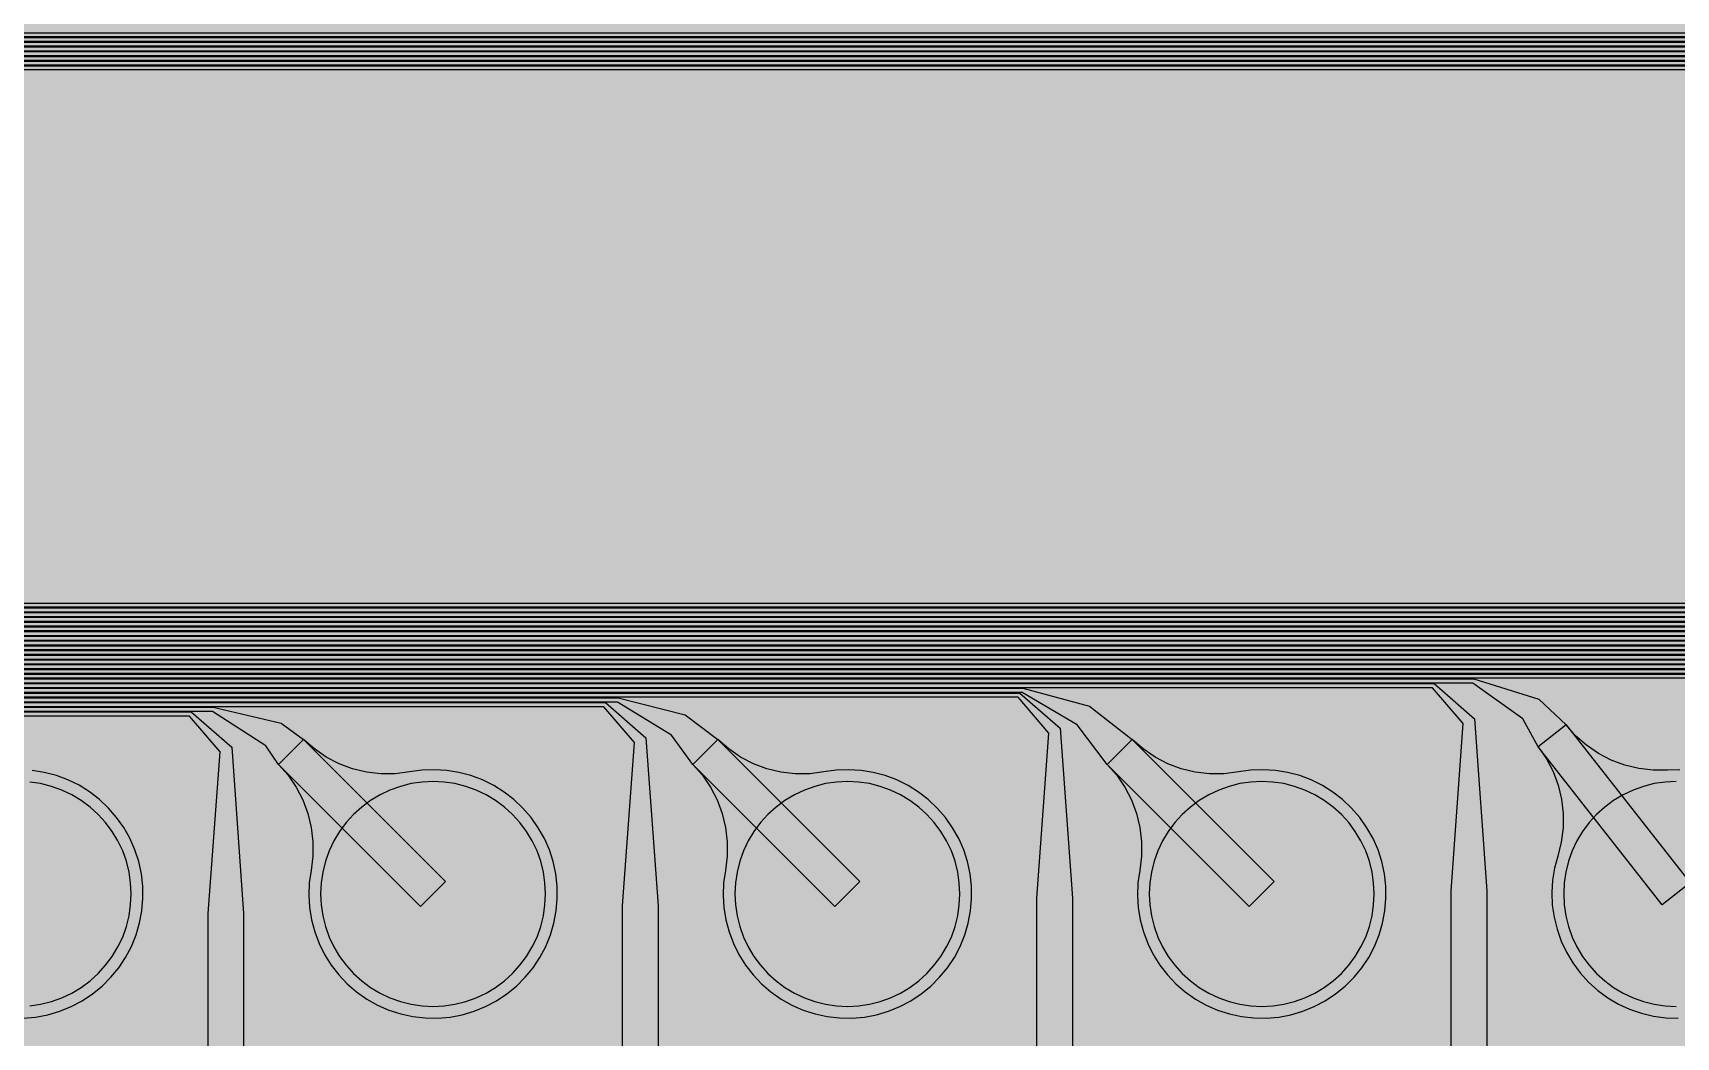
# Model space of a CAD drawing. Header units: metres. Extents: x -7231 to 10969, y -37556 to 1873.
# Drawn here: x -4007 to -2618, y -31052 to -30203 of the extents above; entities that cross this region are included whole.
import ezdxf

# ---------------------------------------------------------------- set-up
doc = ezdxf.new("R2010")
doc.units = ezdxf.units.M
for name, color, linetype in [('Metal1', 4, 'CONTINUOUS'), ('Metal2', 3, 'CONTINUOUS'), ('Polyimide', 7, 'CONTINUOUS'), ('Polyimide_Negative', 5, 'CONTINUOUS')]:
    doc.layers.add(name, color=color, linetype=linetype)

msp = doc.modelspace()

# ---------------------------------------------------------------- hatches: boundary and pattern name
at = {"layer": 'Polyimide'}
msp.add_hatch(color=7, dxfattribs=at).paths.add_polyline_path([(4065.7, -468), (4066.7, -502), (4068.5, -536), (4071.4, -570), (4075.5, -604), (4081, -638), (4088, -672), (4096.5, -706), (4106.6, -740), (4118.3, -774), (4131.6, -808), (4146.5, -842), (4162.9, -876), (4180.7, -910), (4199.8, -944), (4220.2, -978), (4241.7, -1012), (4264.2, -1046), (4287.5, -1080), (4311.5, -1114), (4336, -1148), (4360.9, -1182), (4385.9, -1216), (4410.9, -1250), (4435.7, -1284), (4460.2, -1318), (4484.2, -1352), (4507.5, -1385.9), (4530, -1419.9), (4551.5, -1453.9), (4571.9, -1487.9), (4591.1, -1521.9), (4608.9, -1555.9), (4625.3, -1589.9), (4640.1, -1623.9), (4653.4, -1657.9), (4665.1, -1691.9), (4675.2, -1725.9), (4683.7, -1759.9), (4690.7, -1793.9), (4696.2, -1827.9), (4700.3, -1861.9), (4703.2, -1895.9), (4705.1, -1929.9), (4706.1, -1963.9), (4706.4, -1997.9), (4706.5, -2031.9), (4706.5, -4793), (4710, -4838.4), (4720.2, -4882.7), (4737.1, -4925), (4760.1, -4964.2), (4788.9, -4999.5), (4822.6, -5030), (4860.5, -5055.1), (4901.8, -5074.2), (4901.8, -5074.2), (4970.7, -5105.2), (5034.7, -5145.3), (5092.8, -5193.5), (5143.8, -5249.2), (5186.9, -5311.2), (5221.2, -5378.4), (5246.2, -5449.7), (5261.4, -5523.7), (5266.5, -5599), (5261.4, -5674.3), (5246.2, -5748.3), (5221.2, -5819.6), (5186.9, -5886.8), (5143.8, -5948.8), (5092.8, -6004.5), (5034.7, -6052.7), (4970.7, -6092.8), (4901.8, -6123.8), (4860.5, -6142.9), (4822.6, -6168), (4788.9, -6198.5), (4760.1, -6233.8), (4737.1, -6273), (4720.2, -6315.3), (4710, -6359.6), (4706.5, -6405), (4706.5, -9221.5), (4710, -9266.9), (4720.2, -9311.2), (4737.1, -9353.5), (4760.1, -9392.7), (4788.9, -9428), (4822.6, -9458.5), (4860.5, -9483.6), (4901.8, -9502.7), (4970.7, -9533.7), (5034.7, -9573.8), (5092.8, -9622), (5143.8, -9677.7), (5186.9, -9739.7), (5221.2, -9806.9), (5246.2, -9878.2), (5261.4, -9952.2), (5266.5, -10027.5), (5261.4, -10102.8), (5246.2, -10176.8), (5221.2, -10248.1), (5186.9, -10315.3), (5143.8, -10377.3), (5092.8, -10433), (5034.7, -10481.2), (4970.7, -10521.3), (4901.8, -10552.3), (4860.5, -10571.4), (4822.6, -10596.5), (4788.9, -10627), (4760.1, -10662.3), (4737.1, -10701.5), (4720.2, -10743.8), (4710, -10788.1), (4706.5, -10833.5), (4706.5, -13650), (4710, -13695.4), (4720.2, -13739.7), (4737.1, -13782), (4760.1, -13821.2), (4788.9, -13856.5), (4822.6, -13887), (4860.5, -13912.1), (4901.8, -13931.2), (4970.7, -13962.2), (5034.7, -14002.2), (5092.8, -14050.5), (5143.8, -14106.2), (5186.9, -14168.2), (5221.2, -14235.4), (5246.2, -14306.7), (5261.4, -14380.7), (5266.5, -14456), (5261.4, -14531.3), (5246.2, -14605.3), (5221.2, -14676.5), (5186.9, -14743.8), (5143.8, -14805.8), (5092.8, -14861.5), (5034.7, -14909.7), (4970.7, -14949.8), (4901.8, -14980.8), (4860.5, -14999.9), (4822.6, -15025), (4788.9, -15055.5), (4760.1, -15090.8), (4737.1, -15130), (4720.2, -15172.3), (4710, -15216.6), (4706.5, -15262), (4706.5, -15456), (4720.9, -15750), (4764.1, -16041.3), (4835.7, -16326.8), (4934.9, -16604), (5060.7, -16870.2), (5212.1, -17122.7), (5387.5, -17359.2), (5585.2, -17577.3), (5803.3, -17775), (6039.8, -17950.4), (6292.3, -18101.8), (6558.4, -18227.6), (6835.6, -18326.8), (7121.2, -18398.3), (7412.4, -18441.5), (7706.5, -18456), (9969, -18456), (10047.4, -18459.8), (10125.1, -18471.4), (10201.2, -18490.4), (10275.2, -18516.9), (10346.1, -18550.5), (10413.5, -18590.8), (10476.5, -18637.6), (10534.7, -18690.3), (10587.4, -18748.5), (10634.2, -18811.5), (10674.5, -18878.9), (10708.1, -18949.8), (10734.6, -19023.8), (10753.6, -19099.9), (10765.2, -19177.6), (10769, -19256), (10769, -20895.8), (10730.2, -20951.4), (10694.6, -21009.1), (10662.2, -21068.6), (10633.2, -21129.9), (10607.6, -21192.7), (10585.5, -21256.7), (10566.9, -21322), (10552, -21388.1), (10540.8, -21455), (10533.4, -21522.3), (10529.6, -21590), (10529.6, -21657.8), (10533.4, -21725.5), (10540.8, -21792.9), (10552, -21859.7), (10566.9, -21925.9), (10585.5, -21991.1), (10607.6, -22055.2), (10633.2, -22117.9), (10662.2, -22179.2), (10694.6, -22238.7), (10730.2, -22296.4), (10769, -22352), (10769, -32454.2), (10728.7, -32510.5), (10691.7, -32568.9), (10658, -32629.3), (10627.8, -32691.6), (10601.2, -32755.4), (10578.2, -32820.7), (10558.9, -32887.1), (10543.4, -32954.5), (10531.8, -33022.7), (10524, -33091.4), (10520.1, -33160.5), (10520.1, -33229.7), (10524, -33298.8), (10531.8, -33367.5), (10543.4, -33435.7), (10558.9, -33503.1), (10578.2, -33569.5), (10601.2, -33634.8), (10627.8, -33698.6), (10658, -33760.8), (10691.7, -33821.3), (10728.7, -33879.7), (10769, -33936), (10769, -36556), (10765.2, -36634.4), (10753.6, -36712.1), (10734.6, -36788.2), (10708.1, -36862.1), (10674.5, -36933.1), (10634.2, -37000.5), (10587.4, -37063.5), (10534.7, -37121.7), (10476.5, -37174.4), (10413.5, -37221.2), (10346.1, -37261.5), (10275.2, -37295.1), (10201.2, -37321.6), (10125.1, -37340.6), (10047.4, -37352.1), (9969, -37356), (-6231, -37356), (-6309.4, -37352.1), (-6387.1, -37340.6), (-6463.2, -37321.6), (-6537.2, -37295.1), (-6608.1, -37261.5), (-6675.5, -37221.2), (-6738.5, -37174.4), (-6796.7, -37121.7), (-6849.4, -37063.5), (-6896.2, -37000.5), (-6936.5, -36933.1), (-6970.1, -36862.1), (-6996.6, -36788.2), (-7015.6, -36712.1), (-7027.2, -36634.4), (-7031, -36556), (-7031, -33936), (-6990.7, -33879.8), (-6953.7, -33821.3), (-6920, -33760.9), (-6889.8, -33698.6), (-6863.2, -33634.8), (-6840.2, -33569.5), (-6820.9, -33503.1), (-6805.4, -33435.7), (-6793.7, -33367.5), (-6785.9, -33298.8), (-6782, -33229.7), (-6782, -33160.5), (-6785.9, -33091.4), (-6793.7, -33022.7), (-6805.4, -32954.5), (-6820.9, -32887.1), (-6840.2, -32820.6), (-6863.2, -32755.4), (-6889.8, -32691.5), (-6920, -32629.3), (-6953.7, -32568.9), (-6990.7, -32510.4), (-7031, -32454.2), (-7031, -22364.8), (-6990.7, -22308.6), (-6953.7, -22250.1), (-6920, -22189.7), (-6889.8, -22127.5), (-6863.2, -22063.6), (-6840.2, -21998.4), (-6820.9, -21931.9), (-6805.4, -21864.5), (-6793.7, -21796.3), (-6785.9, -21727.6), (-6782, -21658.5), (-6782, -21589.3), (-6785.9, -21520.3), (-6793.7, -21451.5), (-6805.4, -21383.3), (-6820.9, -21315.9), (-6840.2, -21249.5), (-6863.2, -21184.2), (-6889.8, -21120.4), (-6920, -21058.1), (-6953.7, -20997.7), (-6990.7, -20939.3), (-7031, -20883), (-7031, -19256), (-7027.2, -19177.6), (-7015.6, -19099.9), (-6996.6, -19023.8), (-6970.1, -18949.8), (-6936.5, -18878.9), (-6896.2, -18811.5), (-6849.4, -18748.5), (-6796.7, -18690.3), (-6738.5, -18637.6), (-6675.5, -18590.8), (-6608.1, -18550.5), (-6537.2, -18516.9), (-6463.2, -18490.4), (-6387.1, -18471.4), (-6309.4, -18459.8), (-6231, -18456), (-3968.5, -18456), (-3674.4, -18441.5), (-3383.2, -18398.3), (-3097.6, -18326.8), (-2820.4, -18227.6), (-2554.3, -18101.8), (-2301.8, -17950.4), (-2065.3, -17775), (-1847.2, -17577.3), (-1649.5, -17359.2), (-1474.1, -17122.7), (-1322.7, -16870.2), (-1196.9, -16604), (-1097.7, -16326.8), (-1026.1, -16041.3), (-982.9, -15750), (-968.5, -15456), (-968.5, -15262), (-972, -15216.6), (-982.2, -15172.3), (-999.1, -15130), (-1022.1, -15090.8), (-1050.9, -15055.5), (-1084.6, -15025), (-1122.5, -14999.9), (-1163.8, -14980.8), (-1232.7, -14949.8), (-1296.7, -14909.7), (-1354.8, -14861.5), (-1405.8, -14805.8), (-1448.9, -14743.8), (-1483.2, -14676.5), (-1508.2, -14605.3), (-1523.4, -14531.3), (-1528.5, -14456), (-1523.4, -14380.7), (-1508.2, -14306.7), (-1483.2, -14235.4), (-1448.9, -14168.2), (-1405.8, -14106.2), (-1354.8, -14050.5), (-1296.7, -14002.2), (-1232.7, -13962.2), (-1163.8, -13931.2), (-1122.5, -13912.1), (-1084.6, -13887), (-1050.9, -13856.5), (-1022.1, -13821.2), (-999.1, -13782), (-982.2, -13739.7), (-972, -13695.4), (-968.5, -13650), (-968.5, -12309.6), (-972, -12264.3), (-982.2, -12219.9), (-999.1, -12177.7), (-1022.1, -12138.5), (-1050.9, -12103.2), (-1084.6, -12072.6), (-1122.5, -12047.5), (-1163.8, -12028.5), (-1232.7, -11997.4), (-1296.7, -11957.4), (-1354.8, -11909.1), (-1405.8, -11853.5), (-1448.9, -11791.5), (-1483.2, -11724.2), (-1508.2, -11653), (-1523.4, -11579), (-1528.5, -11503.7), (-1523.4, -11428.3), (-1508.2, -11354.4), (-1483.2, -11283.1), (-1448.9, -11215.9), (-1405.8, -11153.8), (-1354.8, -11098.2), (-1296.7, -11049.9), (-1232.7, -11009.9), (-1163.8, -10978.8), (-1122.5, -10959.8), (-1084.6, -10934.7), (-1050.9, -10904.1), (-1022.1, -10868.9), (-999.1, -10829.6), (-982.2, -10787.4), (-972, -10743), (-968.5, -10697.7), (-968.5, -9357.3), (-972, -9311.9), (-982.2, -9267.6), (-999.1, -9225.4), (-1022.1, -9186.1), (-1050.9, -9150.8), (-1084.6, -9120.3), (-1122.5, -9095.2), (-1163.8, -9076.2), (-1163.8, -9076.2), (-1232.7, -9045.1), (-1296.7, -9005.1), (-1354.8, -8956.8), (-1405.8, -8901.1), (-1448.9, -8839.1), (-1483.2, -8771.9), (-1508.2, -8700.6), (-1523.4, -8626.7), (-1528.5, -8551.3), (-1523.4, -8476), (-1508.2, -8402), (-1483.2, -8330.8), (-1448.9, -8263.5), (-1405.8, -8201.5), (-1354.8, -8145.9), (-1296.7, -8097.6), (-1232.7, -8057.6), (-1163.8, -8026.5), (-1163.8, -8026.5), (-1122.5, -8007.4), (-1084.6, -7982.4), (-1050.9, -7951.8), (-1022.1, -7916.5), (-999.1, -7877.3), (-982.2, -7835), (-972, -7790.7), (-968.5, -7745.4), (-968.5, -6405), (-972, -6359.6), (-982.2, -6315.3), (-999.1, -6273), (-1022.1, -6233.8), (-1050.9, -6198.5), (-1084.6, -6168), (-1122.5, -6142.9), (-1163.8, -6123.8), (-1163.8, -6123.8), (-1232.7, -6092.8), (-1296.7, -6052.7), (-1354.8, -6004.5), (-1405.8, -5948.8), (-1448.9, -5886.8), (-1483.2, -5819.6), (-1508.2, -5748.3), (-1523.4, -5674.3), (-1528.5, -5599), (-1523.4, -5523.7), (-1508.2, -5449.7), (-1483.2, -5378.4), (-1448.9, -5311.2), (-1405.8, -5249.2), (-1354.8, -5193.5), (-1296.7, -5145.3), (-1232.7, -5105.2), (-1163.8, -5074.2), (-1163.8, -5074.2), (-1122.5, -5055.1), (-1084.6, -5030), (-1050.9, -4999.5), (-1022.1, -4964.2), (-999.1, -4925), (-982.2, -4882.7), (-972, -4838.4), (-968.5, -4793), (-968.5, -2031.9), (-968.4, -1997.9), (-968.1, -1963.9), (-967.1, -1929.9), (-965.2, -1895.9), (-962.2, -1861.9), (-958, -1827.9), (-952.4, -1793.9), (-945.3, -1759.9), (-936.6, -1725.9), (-926.4, -1691.9), (-914.4, -1657.9), (-900.9, -1623.9), (-885.7, -1589.9), (-869.1, -1555.9), (-850.9, -1521.9), (-831.4, -1487.9), (-810.6, -1453.9), (-788.7, -1419.9), (-765.8, -1385.9), (-742.1, -1352), (-717.6, -1318), (-692.7, -1284), (-667.4, -1250), (-641.9, -1216), (-616.4, -1182), (-591.1, -1148), (-566.1, -1114), (-541.7, -1080), (-517.9, -1046), (-495, -1012), (-473.1, -978), (-452.4, -944), (-432.8, -910), (-414.7, -876), (-398, -842), (-382.9, -808), (-369.3, -774), (-357.4, -740), (-347.1, -706), (-338.4, -672), (-331.3, -638), (-325.7, -604), (-321.5, -570), (-318.6, -536), (-316.7, -502), (-315.7, -468), (-315.3, -434), (-315.2, -400), (-315.2, 401), (-315.2, 451), (-315.2, 1644), (-270.2, 1644), (-270, 1637.1), (-269.4, 1630.3), (-268.2, 1623.5), (-266.7, 1616.8), (-264.7, 1610.2), (-262.3, 1603.8), (-259.4, 1597.6), (-256.2, 1591.5), (-252.6, 1585.7), (-248.6, 1580.1), (-244.2, 1574.8), (-239.5, 1569.8), (-234.5, 1565.1), (-229.2, 1560.7), (-223.6, 1556.7), (-217.8, 1553.1), (-211.7, 1549.8), (-205.4, 1547), (-199, 1544.6), (-192.4, 1542.6), (-185.7, 1541), (-179, 1539.9), (-172.1, 1539.2), (-165.2, 1539), (-158.4, 1539.2), (-151.5, 1539.9), (-144.8, 1541), (-138.1, 1542.6), (-131.5, 1544.6), (-125.1, 1547), (-118.8, 1549.8), (-112.8, 1553.1), (-106.9, 1556.7), (-101.3, 1560.7), (-96, 1565.1), (-91, 1569.8), (-86.3, 1574.8), (-81.9, 1580.1), (-77.9, 1585.7), (-74.3, 1591.5), (-71.1, 1597.6), (-68.2, 1603.8), (-65.8, 1610.2), (-63.8, 1616.8), (-62.3, 1623.5), (-61.1, 1630.3), (-60.5, 1637.1), (-60.2, 1644), (1853, 1644), (1853, 1573), (3815.2, 1573), (3815.5, 1579.5), (3816.1, 1586.1), (3817.2, 1592.5), (3818.7, 1598.9), (3820.6, 1605.1), (3822.9, 1611.3), (3825.6, 1617.2), (3828.6, 1623), (3832.1, 1628.6), (3835.9, 1633.9), (3840.1, 1638.9), (3844.5, 1643.7), (3849.3, 1648.2), (3854.4, 1652.3), (3859.7, 1656.1), (3865.2, 1659.6), (3871, 1662.7), (3877, 1665.4), (3883.1, 1667.7), (3889.4, 1669.6), (3895.7, 1671.1), (3902.2, 1672.1), (3908.7, 1672.8), (3915.2, 1673), (3921.8, 1672.8), (3928.3, 1672.1), (3934.8, 1671.1), (3941.1, 1669.6), (3947.4, 1667.7), (3953.5, 1665.4), (3959.5, 1662.7), (3965.2, 1659.6), (3970.8, 1656.1), (3976.1, 1652.3), (3981.2, 1648.2), (3986, 1643.7), (3990.4, 1638.9), (3994.6, 1633.9), (3998.4, 1628.6), (4001.9, 1623), (4004.9, 1617.2), (4007.6, 1611.3), (4009.9, 1605.1), (4011.8, 1598.9), (4013.3, 1592.5), (4014.4, 1586.1), (4015, 1579.5), (4015.2, 1573), (4065.2, 1573), (4065.2, 451), (4065.2, 401), (4065.2, -400), (4065.3, -434), (4065.7, -468)])

# ---------------------------------------------------------------- linework, layer by layer
at = {"layer": 'Metal1'}
for points in [[(1352.7, -19211.9), (1352.7, -30199.7), (1321.7, -30230.7), (-5962.2, -30230.7), (-5993.2, -30199.7), (-5993.2, -27720.3), (-5962.2, -27689.2), (-22.8, -27689.2), (11.1, -27719.1), (21.5, -27877.1), (21.5, -28671), (-8.5, -28671), (-8.5, -27877.1), (1.9, -27722.9), (-24.2, -27692.8), (-5960.8, -27692.8), (-5989.7, -27721.7), (-5989.7, -30198.3), (-5960.8, -30227.2), (1320.3, -30227.2), (1349.2, -30198.3), (1349.2, -19211.9)], [(1608.7, -19211.9), (1608.7, -33199.7), (1577.7, -33230.7), (-5962.2, -33230.7), (-5993.2, -33199.7), (-5993.2, -30720.3), (-5962.2, -30689.2), (-22.8, -30689.2), (11.1, -30719.1), (21.5, -30877.1), (21.5, -31671), (-8.5, -31671), (-8.5, -30877.1), (1.9, -30722.9), (-24.2, -30692.8), (-5960.8, -30692.8), (-5989.7, -30721.7), (-5989.7, -33198.3), (-5960.8, -33227.2), (1576.3, -33227.2), (1605.2, -33198.3), (1605.2, -19211.9)], [(1344.7, -19211.9), (1344.7, -30191.7), (1313.7, -30222.7), (-5954.2, -30222.7), (-5985.2, -30191.7), (-5985.2, -27728.3), (-5954.2, -27697.2), (-372.8, -27697.2), (-338.9, -27727.1), (-328.5, -27883.5), (-328.5, -28671), (-358.5, -28671), (-358.5, -27883.5), (-348.1, -27730.9), (-374.2, -27700.8), (-5952.8, -27700.8), (-5981.7, -27729.7), (-5981.7, -30190.3), (-5952.8, -30219.2), (1312.3, -30219.2), (1341.2, -30190.3), (1341.2, -19211.9)], [(1600.7, -19211.9), (1600.7, -33191.7), (1569.7, -33222.7), (-5954.2, -33222.7), (-5985.2, -33191.7), (-5985.2, -30728.3), (-5954.2, -30697.2), (-372.8, -30697.2), (-338.9, -30727.1), (-328.5, -30883.5), (-328.5, -31671), (-358.5, -31671), (-358.5, -30883.5), (-348.1, -30730.9), (-374.2, -30700.8), (-5952.8, -30700.8), (-5981.7, -30729.7), (-5981.7, -33190.3), (-5952.8, -33219.2), (1568.3, -33219.2), (1597.2, -33190.3), (1597.2, -19211.9)], [(1336.7, -19211.9), (1336.7, -30183.7), (1305.7, -30214.7), (-5946.2, -30214.7), (-5977.2, -30183.7), (-5977.2, -27736.3), (-5946.2, -27705.2), (-722.8, -27705.2), (-688.9, -27735.1), (-678.5, -27889.9), (-678.5, -28671), (-708.5, -28671), (-708.5, -27889.9), (-698.1, -27738.9), (-724.2, -27708.8), (-5944.8, -27708.8), (-5973.7, -27737.7), (-5973.7, -30182.3), (-5944.8, -30211.2), (1304.3, -30211.2), (1333.2, -30182.3), (1333.2, -19211.9)], [(1592.7, -19211.9), (1592.7, -33183.7), (1561.7, -33214.7), (-5946.2, -33214.7), (-5977.2, -33183.7), (-5977.2, -30736.3), (-5946.2, -30705.2), (-722.8, -30705.2), (-688.9, -30735.1), (-678.5, -30889.9), (-678.5, -31671), (-708.5, -31671), (-708.5, -30889.9), (-698.1, -30738.9), (-724.2, -30708.8), (-5944.8, -30708.8), (-5973.7, -30737.7), (-5973.7, -33182.3), (-5944.8, -33211.2), (1560.3, -33211.2), (1589.2, -33182.3), (1589.2, -19211.9)], [(1328.7, -19211.9), (1328.7, -30175.7), (1297.7, -30206.7), (-5938.2, -30206.7), (-5969.2, -30175.7), (-5969.2, -27744.3), (-5938.2, -27713.2), (-1072.8, -27713.2), (-1038.8, -27743.1), (-1028.5, -27896.3), (-1028.5, -28671), (-1058.5, -28671), (-1058.5, -27896.3), (-1048.2, -27746.9), (-1074.2, -27716.8), (-5936.8, -27716.8), (-5965.7, -27745.7), (-5965.7, -30174.3), (-5936.8, -30203.2), (1296.3, -30203.2), (1325.2, -30174.3), (1325.2, -19211.9)], [(1584.7, -19211.9), (1584.7, -33175.7), (1553.7, -33206.7), (-5938.2, -33206.7), (-5969.2, -33175.7), (-5969.2, -30744.3), (-5938.2, -30713.2), (-1072.8, -30713.2), (-1038.8, -30743.1), (-1028.5, -30896.3), (-1028.5, -31671), (-1058.5, -31671), (-1058.5, -30896.3), (-1048.2, -30746.9), (-1074.2, -30716.8), (-5936.8, -30716.8), (-5965.7, -30745.7), (-5965.7, -33174.3), (-5936.8, -33203.2), (1552.3, -33203.2), (1581.2, -33174.3), (1581.2, -19211.9)], [(1576.7, -19211.9), (1576.7, -33167.7), (1545.7, -33198.7), (-5930.2, -33198.7), (-5961.2, -33167.7), (-5961.2, -30752.3), (-5930.2, -30721.2), (-1422.8, -30721.2), (-1388.8, -30751.1), (-1378.5, -30902.7), (-1378.5, -31671), (-1408.5, -31671), (-1408.5, -30902.7), (-1398.2, -30754.9), (-1424.2, -30724.8), (-5928.8, -30724.8), (-5957.7, -30753.7), (-5957.7, -33166.3), (-5928.8, -33195.2), (1544.3, -33195.2), (1573.2, -33166.3), (1573.2, -19211.9)], [(1568.7, -19211.9), (1568.7, -33159.7), (1537.7, -33190.7), (-5922.2, -33190.7), (-5953.2, -33159.7), (-5953.2, -30760.3), (-5922.2, -30729.2), (-1772.8, -30729.2), (-1738.8, -30759.1), (-1728.5, -30909.1), (-1728.5, -31671), (-1758.5, -31671), (-1758.5, -30909.1), (-1748.2, -30762.9), (-1774.2, -30732.8), (-5920.8, -30732.8), (-5949.7, -30761.7), (-5949.7, -33158.3), (-5920.8, -33187.2), (1536.3, -33187.2), (1565.2, -33158.3), (1565.2, -19211.9)], [(1560.7, -19211.9), (1560.7, -33151.7), (1529.7, -33182.7), (-5914.2, -33182.7), (-5945.2, -33151.7), (-5945.2, -30768.3), (-5914.2, -30737.2), (-2122.8, -30737.2), (-2088.8, -30767), (-2078.5, -30915.5), (-2078.5, -31671), (-2108.5, -31671), (-2108.5, -30915.5), (-2098.2, -30771), (-2124.2, -30740.8), (-5912.8, -30740.8), (-5941.7, -30769.7), (-5941.7, -33150.3), (-5912.8, -33179.2), (1528.3, -33179.2), (1557.2, -33150.3), (1557.2, -19211.9)], [(1552.7, -19211.9), (1552.7, -33143.7), (1521.7, -33174.7), (-5906.2, -33174.7), (-5937.2, -33143.7), (-5937.2, -30776.3), (-5906.2, -30745.2), (-2472.8, -30745.2), (-2438.7, -30775), (-2428.5, -30921.9), (-2428.5, -31671), (-2458.5, -31671), (-2458.5, -30921.9), (-2448.3, -30779), (-2474.2, -30748.8), (-5904.8, -30748.8), (-5933.7, -30777.7), (-5933.7, -33142.3), (-5904.8, -33171.2), (1520.3, -33171.2), (1549.2, -33142.3), (1549.2, -19211.9)], [(1544.7, -19211.9), (1544.7, -33135.7), (1513.7, -33166.7), (-5898.2, -33166.7), (-5929.2, -33135.7), (-5929.2, -30784.3), (-5898.2, -30753.2), (-2822.8, -30753.2), (-2788.7, -30783), (-2778.5, -30928.3), (-2778.5, -31671), (-2808.5, -31671), (-2808.5, -30928.3), (-2798.3, -30787), (-2824.2, -30756.8), (-5896.8, -30756.8), (-5925.7, -30785.7), (-5925.7, -33134.3), (-5896.8, -33163.2), (1512.3, -33163.2), (1541.2, -33134.3), (1541.2, -19211.9)], [(1536.7, -19211.9), (1536.7, -33127.7), (1505.7, -33158.7), (-5890.2, -33158.7), (-5921.2, -33127.7), (-5921.2, -30792.3), (-5890.2, -30761.2), (-3172.8, -30761.2), (-3138.7, -30791), (-3128.5, -30934.7), (-3128.5, -31671), (-3158.5, -31671), (-3158.5, -30934.7), (-3148.3, -30795), (-3174.2, -30764.8), (-5888.8, -30764.8), (-5917.7, -30793.7), (-5917.7, -33126.3), (-5888.8, -33155.2), (1504.3, -33155.2), (1533.2, -33126.3), (1533.2, -19211.9)], [(1528.7, -19211.9), (1528.7, -33119.7), (1497.7, -33150.7), (-5882.2, -33150.7), (-5913.2, -33119.7), (-5913.2, -30800.3), (-5882.2, -30769.2), (-3522.8, -30769.2), (-3488.7, -30799), (-3478.5, -30941.1), (-3478.5, -31671), (-3508.5, -31671), (-3508.5, -30941.1), (-3498.3, -30803), (-3524.2, -30772.8), (-5880.8, -30772.8), (-5909.7, -30801.7), (-5909.7, -33118.3), (-5880.8, -33147.2), (1496.3, -33147.2), (1525.2, -33118.3), (1525.2, -19211.9)], [(1520.7, -19211.9), (1520.7, -33111.7), (1489.7, -33142.7), (-5874.2, -33142.7), (-5905.2, -33111.7), (-5905.2, -30808.3), (-5874.2, -30777.2), (-3872.8, -30777.2), (-3838.6, -30807), (-3828.5, -30947.5), (-3828.5, -31671), (-3858.5, -31671), (-3858.5, -30947.5), (-3848.4, -30811), (-3874.2, -30780.8), (-5872.8, -30780.8), (-5901.7, -30809.7), (-5901.7, -33110.3), (-5872.8, -33139.2), (1488.3, -33139.2), (1517.2, -33110.3), (1517.2, -19211.9)]]:
    msp.add_lwpolyline(points, dxfattribs=at)
at = {"layer": 'Metal2'}
for points in [[(1356.7, -19211.9), (1356.7, -30203.7), (1325.7, -30234.7), (-5966.2, -30234.7), (-5997.2, -30203.7), (-5997.2, -27716.3), (-5966.2, -27685.2), (10.8, -27685.2), (60.3, -27707.9), (109.5, -27776.6), (194.5, -27923.5), (168.5, -27938.5), (83.5, -27791.6), (50.3, -27718), (9.8, -27688.8), (-5964.8, -27688.8), (-5993.7, -27717.7), (-5993.7, -30202.3), (-5964.8, -30231.2), (1324.3, -30231.2), (1353.2, -30202.3), (1353.2, -19211.9)], [(1612.7, -19211.9), (1612.7, -33203.7), (1581.7, -33234.7), (-5966.2, -33234.7), (-5997.2, -33203.7), (-5997.2, -30716.3), (-5966.2, -30685.2), (10.8, -30685.2), (60.3, -30707.9), (109.5, -30776.6), (194.5, -30923.5), (168.5, -30938.5), (83.5, -30791.6), (50.3, -30718), (9.8, -30688.8), (-5964.8, -30688.8), (-5993.7, -30717.7), (-5993.7, -33202.3), (-5964.8, -33231.2), (1580.3, -33231.2), (1609.2, -33202.3), (1609.2, -19211.9)], [(1348.7, -19211.9), (1348.7, -30195.7), (1317.7, -30226.7), (-5958.2, -30226.7), (-5989.2, -30195.7), (-5989.2, -27724.3), (-5958.2, -27693.2), (-339.3, -27693.2), (-289.1, -27715.4), (-242.8, -27777.7), (-155.6, -27923.3), (-181.4, -27938.7), (-268.5, -27793.1), (-299.5, -27726.1), (-340.2, -27696.8), (-5956.8, -27696.8), (-5985.7, -27725.7), (-5985.7, -30194.3), (-5956.8, -30223.2), (1316.3, -30223.2), (1345.2, -30194.3), (1345.2, -19211.9)], [(1604.7, -19211.9), (1604.7, -33195.7), (1573.7, -33226.7), (-5958.2, -33226.7), (-5989.2, -33195.7), (-5989.2, -30724.3), (-5958.2, -30693.2), (-339.3, -30693.2), (-289.1, -30715.4), (-242.8, -30777.7), (-155.6, -30923.3), (-181.4, -30938.7), (-268.5, -30793.1), (-299.5, -30726.1), (-340.2, -30696.8), (-5956.8, -30696.8), (-5985.7, -30725.7), (-5985.7, -33194.3), (-5956.8, -33223.2), (1572.3, -33223.2), (1601.2, -33194.3), (1601.2, -19211.9)], [(1340.7, -19211.9), (1340.7, -30187.7), (1309.7, -30218.7), (-5950.2, -30218.7), (-5981.2, -30187.7), (-5981.2, -27732.3), (-5950.2, -27701.2), (-689.3, -27701.2), (-638.6, -27722.9), (-595.1, -27778.8), (-505.7, -27923.1), (-531.3, -27938.9), (-620.6, -27794.6), (-649.3, -27734.1), (-690.2, -27704.8), (-5948.8, -27704.8), (-5977.7, -27733.7), (-5977.7, -30186.3), (-5948.8, -30215.2), (1308.3, -30215.2), (1337.2, -30186.3), (1337.2, -19211.9)], [(1596.7, -19211.9), (1596.7, -33187.7), (1565.7, -33218.7), (-5950.2, -33218.7), (-5981.2, -33187.7), (-5981.2, -30732.3), (-5950.2, -30701.2), (-689.3, -30701.2), (-638.6, -30722.9), (-595.1, -30778.8), (-505.7, -30923.1), (-531.3, -30938.9), (-620.6, -30794.6), (-649.3, -30734.1), (-690.2, -30704.8), (-5948.8, -30704.8), (-5977.7, -30733.7), (-5977.7, -33186.3), (-5948.8, -33215.2), (1564.3, -33215.2), (1593.2, -33186.3), (1593.2, -19211.9)], [(1332.7, -19211.9), (1332.7, -30179.7), (1301.7, -30210.7), (-5942.2, -30210.7), (-5973.2, -30179.7), (-5973.2, -27740.3), (-5942.2, -27709.2), (-1039.3, -27709.2), (-988, -27730.3), (-947.5, -27780.1), (-855.9, -27922.9), (-881.1, -27939.1), (-972.8, -27796.3), (-999, -27742.2), (-1040.2, -27712.8), (-5940.8, -27712.8), (-5969.7, -27741.7), (-5969.7, -30178.3), (-5940.8, -30207.2), (1300.3, -30207.2), (1329.2, -30178.3), (1329.2, -19211.9)], [(1588.7, -19211.9), (1588.7, -33179.7), (1557.7, -33210.7), (-5942.2, -33210.7), (-5973.2, -33179.7), (-5973.2, -30740.3), (-5942.2, -30709.2), (-1039.3, -30709.2), (-988, -30730.3), (-947.5, -30780.1), (-855.9, -30922.9), (-881.1, -30939.1), (-972.8, -30796.3), (-999, -30742.2), (-1040.2, -30712.8), (-5940.8, -30712.8), (-5969.7, -30741.7), (-5969.7, -33178.3), (-5940.8, -33207.2), (1556.3, -33207.2), (1585.2, -33178.3), (1585.2, -19211.9)], [(1580.7, -19211.9), (1580.7, -33171.7), (1549.7, -33202.7), (-5934.2, -33202.7), (-5965.2, -33171.7), (-5965.2, -30748.3), (-5934.2, -30717.2), (-1389.3, -30717.2), (-1337.4, -30737.7), (-1300.1, -30781.4), (-1206, -30922.7), (-1231, -30939.3), (-1325.1, -30798.1), (-1348.8, -30750.3), (-1390.2, -30720.8), (-5932.8, -30720.8), (-5961.7, -30749.7), (-5961.7, -33170.3), (-5932.8, -33199.2), (1548.3, -33199.2), (1577.2, -33170.3), (1577.2, -19211.9)], [(1572.7, -19211.9), (1572.7, -33163.7), (1541.7, -33194.7), (-5926.2, -33194.7), (-5957.2, -33163.7), (-5957.2, -30756.3), (-5926.2, -30725.2), (-1739.3, -30725.2), (-1686.7, -30745), (-1652.8, -30782.9), (-1556.2, -30922.5), (-1580.8, -30939.5), (-1677.4, -30800), (-1698.6, -30758.4), (-1740.1, -30728.8), (-5924.8, -30728.8), (-5953.7, -30757.7), (-5953.7, -33162.3), (-5924.8, -33191.2), (1540.3, -33191.2), (1569.2, -33162.3), (1569.2, -19211.9)], [(1564.7, -19211.9), (1564.7, -33155.7), (1533.7, -33186.7), (-5918.2, -33186.7), (-5949.2, -33155.7), (-5949.2, -30764.3), (-5918.2, -30733.2), (-2089.3, -30733.2), (-2036, -30752.2), (-2005.5, -30784.5), (-1906.3, -30922.2), (-1930.7, -30939.8), (-2029.9, -30802.1), (-2048.3, -30766.5), (-2090.1, -30736.8), (-5916.8, -30736.8), (-5945.7, -30765.7), (-5945.7, -33154.3), (-5916.8, -33183.2), (1532.3, -33183.2), (1561.2, -33154.3), (1561.2, -19211.9)], [(1556.7, -19211.9), (1556.7, -33147.7), (1525.7, -33178.7), (-5910.2, -33178.7), (-5941.2, -33147.7), (-5941.2, -30772.3), (-5910.2, -30741.2), (-2439.3, -30741.2), (-2385.3, -30759.3), (-2358.4, -30786.3), (-2256.5, -30922), (-2280.5, -30940), (-2382.4, -30804.3), (-2398.1, -30774.7), (-2440.1, -30744.8), (-5908.8, -30744.8), (-5937.7, -30773.7), (-5937.7, -33146.3), (-5908.8, -33175.2), (1524.3, -33175.2), (1553.2, -33146.3), (1553.2, -19211.9)], [(1548.7, -19211.9), (1548.7, -33139.7), (1517.7, -33170.7), (-5902.2, -33170.7), (-5933.2, -33139.7), (-5933.2, -30780.3), (-5902.2, -30749.2), (-2789.3, -30749.2), (-2734.5, -30766.3), (-2711.4, -30788.2), (-2606.7, -30921.7), (-2630.3, -30940.3), (-2735.1, -30806.7), (-2747.9, -30782.9), (-2790.1, -30752.8), (-5900.8, -30752.8), (-5929.7, -30781.7), (-5929.7, -33138.3), (-5900.8, -33167.2), (1516.3, -33167.2), (1545.2, -33138.3), (1545.2, -19211.9)], [(1540.7, -19211.9), (1540.7, -33131.7), (1509.7, -33162.7), (-5894.2, -33162.7), (-5925.2, -33131.7), (-5925.2, -30788.3), (-5894.2, -30757.2), (-3170.2, -30757.2), (-3114.1, -30772.4), (-3077.9, -30800.4), (-2957.9, -30920.4), (-2979.1, -30941.6), (-3099.1, -30821.6), (-3124.5, -30788), (-3170.8, -30760.8), (-5892.8, -30760.8), (-5921.7, -30789.7), (-5921.7, -33130.3), (-5892.8, -33159.2), (1508.3, -33159.2), (1537.2, -33130.3), (1537.2, -19211.9)], [(1532.7, -19211.9), (1532.7, -33123.7), (1501.7, -33154.7), (-5886.2, -33154.7), (-5917.2, -33123.7), (-5917.2, -30796.3), (-5886.2, -30765.2), (-3512.2, -30765.2), (-3455.5, -30779.6), (-3427.9, -30800.4), (-3307.9, -30920.4), (-3329.1, -30941.6), (-3449.1, -30821.6), (-3467, -30796.8), (-3512.8, -30768.8), (-5884.8, -30768.8), (-5913.7, -30797.7), (-5913.7, -33122.3), (-5884.8, -33151.2), (1500.3, -33151.2), (1529.2, -33122.3), (1529.2, -19211.9)], [(1524.7, -19211.9), (1524.7, -33115.7), (1493.7, -33146.7), (-5878.2, -33146.7), (-5909.2, -33115.7), (-5909.2, -30804.3), (-5878.2, -30773.2), (-3854.2, -30773.2), (-3796.8, -30786.6), (-3777.9, -30800.4), (-3657.9, -30920.4), (-3679.1, -30941.6), (-3799.1, -30821.6), (-3809.7, -30805.9), (-3854.8, -30776.8), (-5876.8, -30776.8), (-5905.7, -30805.7), (-5905.7, -33114.3), (-5876.8, -33143.2), (1492.3, -33143.2), (1521.2, -33114.3), (1521.2, -19211.9)], [(-2615.3, -30826), (-2625.8, -30826.3), (-2638, -30826.4), (-2650.1, -30825), (-2661.9, -30822.1), (-2673.4, -30817.9), (-2684.2, -30812.3), (-2694.2, -30805.4), (-2703.4, -30797.3), (-2711.4, -30788.2), (-2735.1, -30806.7), (-2735.1, -30806.7), (-2728.1, -30816.8), (-2722.5, -30827.6), (-2718.2, -30839), (-2715.3, -30850.8), (-2713.9, -30862.9), (-2713.9, -30875.1), (-2715.5, -30887.2), (-2718.5, -30899), (-2721.2, -30909.1), (-2722.9, -30919.4), (-2723.5, -30929.9), (-2723.1, -30940.4), (-2721.6, -30950.7), (-2719.1, -30960.9), (-2715.7, -30970.8), (-2711.2, -30980.3), (-2705.8, -30989.3), (-2699.6, -30997.7), (-2692.5, -31005.5), (-2684.7, -31012.5), (-2676.3, -31018.7), (-2667.3, -31024), (-2657.8, -31028.4), (-2647.8, -31031.8), (-2637.7, -31034.2), (-2627.3, -31035.6), (-2616.8, -31036)], [(-4014.7, -31035.9), (-4004.3, -31035), (-3994, -31033.1), (-3983.9, -31030.1), (-3974.2, -31026.2), (-3964.9, -31021.3), (-3956.2, -31015.5), (-3948.1, -31008.9), (-3940.6, -31001.4), (-3934, -30993.3), (-3928.2, -30984.6), (-3923.3, -30975.3), (-3919.4, -30965.6), (-3916.4, -30955.5), (-3914.5, -30945.2), (-3913.6, -30934.8), (-3913.7, -30924.3), (-3914.9, -30913.9), (-3917.1, -30903.6), (-3920.4, -30893.6), (-3924.6, -30884), (-3929.8, -30874.9), (-3935.8, -30866.3), (-3942.7, -30858.4), (-3950.3, -30851.2), (-3958.6, -30844.8), (-3967.5, -30839.2), (-3976.9, -30834.6), (-3986.7, -30830.9), (-3996.9, -30828.3), (-4007.2, -30826.6)]]:
    msp.add_lwpolyline(points, dxfattribs=at)
for points in [[(-3799.1, -30821.6), (-3791, -30830.7), (-3784.1, -30840.8), (-3778.5, -30851.6), (-3774.2, -30863), (-3771.4, -30874.8), (-3770, -30886.9), (-3770, -30899.1), (-3771.6, -30911.2), (-3773.1, -30921.6), (-3773.5, -30932), (-3772.9, -30942.5), (-3771.2, -30952.8), (-3768.5, -30963), (-3764.8, -30972.8), (-3760.2, -30982.2), (-3754.6, -30991.1), (-3748.2, -30999.3), (-3741, -31006.9), (-3733.1, -31013.8), (-3724.5, -31019.8), (-3715.4, -31025), (-3705.8, -31029.2), (-3695.8, -31032.4), (-3685.6, -31034.6), (-3675.1, -31035.8), (-3664.7, -31035.9), (-3654.2, -31035), (-3643.9, -31033.1), (-3633.9, -31030.1), (-3624.2, -31026.2), (-3614.9, -31021.3), (-3606.2, -31015.5), (-3598.1, -31008.9), (-3590.6, -31001.4), (-3584, -30993.3), (-3578.2, -30984.6), (-3573.3, -30975.3), (-3569.4, -30965.6), (-3566.4, -30955.6), (-3564.5, -30945.3), (-3563.6, -30934.8), (-3563.7, -30924.4), (-3564.9, -30913.9), (-3567.1, -30903.7), (-3570.3, -30893.7), (-3574.5, -30884.1), (-3579.7, -30875), (-3585.7, -30866.4), (-3592.6, -30858.5), (-3600.2, -30851.3), (-3608.4, -30844.9), (-3617.3, -30839.3), (-3626.7, -30834.7), (-3636.5, -30831), (-3646.7, -30828.3), (-3657, -30826.6), (-3667.5, -30826), (-3677.9, -30826.4), (-3688.3, -30827.9), (-3700.4, -30829.5), (-3712.6, -30829.5), (-3724.7, -30828.1), (-3736.5, -30825.3), (-3747.9, -30821), (-3758.7, -30815.4), (-3768.8, -30808.5), (-3777.9, -30800.4), (-3799.1, -30821.6)], [(-3449.1, -30821.6), (-3441, -30830.7), (-3434.1, -30840.8), (-3428.5, -30851.6), (-3424.2, -30863), (-3421.4, -30874.8), (-3420, -30886.9), (-3420, -30899.1), (-3421.6, -30911.2), (-3423.1, -30921.6), (-3423.5, -30932), (-3422.9, -30942.5), (-3421.2, -30952.8), (-3418.5, -30963), (-3414.8, -30972.8), (-3410.2, -30982.2), (-3404.6, -30991.1), (-3398.2, -30999.3), (-3391, -31006.9), (-3383.1, -31013.8), (-3374.5, -31019.8), (-3365.4, -31025), (-3355.8, -31029.2), (-3345.8, -31032.4), (-3335.6, -31034.6), (-3325.1, -31035.8), (-3314.7, -31035.9), (-3304.2, -31035), (-3293.9, -31033.1), (-3283.9, -31030.1), (-3274.2, -31026.2), (-3264.9, -31021.3), (-3256.2, -31015.5), (-3248.1, -31008.9), (-3240.6, -31001.4), (-3234, -30993.3), (-3228.2, -30984.6), (-3223.3, -30975.3), (-3219.4, -30965.6), (-3216.4, -30955.6), (-3214.5, -30945.3), (-3213.6, -30934.8), (-3213.7, -30924.4), (-3214.9, -30913.9), (-3217.1, -30903.7), (-3220.3, -30893.7), (-3224.5, -30884.1), (-3229.7, -30875), (-3235.7, -30866.4), (-3242.6, -30858.5), (-3250.2, -30851.3), (-3258.4, -30844.9), (-3267.3, -30839.3), (-3276.7, -30834.7), (-3286.5, -30831), (-3296.7, -30828.3), (-3307, -30826.6), (-3317.5, -30826), (-3327.9, -30826.4), (-3338.3, -30827.9), (-3350.4, -30829.5), (-3362.6, -30829.5), (-3374.7, -30828.1), (-3386.5, -30825.3), (-3397.9, -30821), (-3408.7, -30815.4), (-3418.8, -30808.5), (-3427.9, -30800.4), (-3449.1, -30821.6)], [(-3099.1, -30821.6), (-3091, -30830.7), (-3084.1, -30840.8), (-3078.5, -30851.6), (-3074.2, -30863), (-3071.4, -30874.8), (-3070, -30886.9), (-3070, -30899.1), (-3071.6, -30911.2), (-3073.1, -30921.6), (-3073.5, -30932), (-3072.9, -30942.5), (-3071.2, -30952.8), (-3068.5, -30963), (-3064.8, -30972.8), (-3060.2, -30982.2), (-3054.6, -30991.1), (-3048.2, -30999.3), (-3041, -31006.9), (-3033.1, -31013.8), (-3024.5, -31019.8), (-3015.4, -31025), (-3005.8, -31029.2), (-2995.8, -31032.4), (-2985.6, -31034.6), (-2975.1, -31035.8), (-2964.7, -31035.9), (-2954.2, -31035), (-2943.9, -31033.1), (-2933.9, -31030.1), (-2924.2, -31026.2), (-2914.9, -31021.3), (-2906.2, -31015.5), (-2898.1, -31008.9), (-2890.6, -31001.4), (-2884, -30993.3), (-2878.2, -30984.6), (-2873.3, -30975.3), (-2869.4, -30965.6), (-2866.4, -30955.6), (-2864.5, -30945.3), (-2863.6, -30934.8), (-2863.7, -30924.4), (-2864.9, -30913.9), (-2867.1, -30903.7), (-2870.3, -30893.7), (-2874.5, -30884.1), (-2879.7, -30875), (-2885.7, -30866.4), (-2892.6, -30858.5), (-2900.2, -30851.3), (-2908.4, -30844.9), (-2917.3, -30839.3), (-2926.7, -30834.7), (-2936.5, -30831), (-2946.7, -30828.3), (-2957, -30826.6), (-2967.5, -30826), (-2977.9, -30826.4), (-2988.3, -30827.9), (-3000.4, -30829.5), (-3012.6, -30829.5), (-3024.7, -30828.1), (-3036.5, -30825.3), (-3047.9, -30821), (-3058.7, -30815.4), (-3068.8, -30808.5), (-3077.9, -30800.4), (-3099.1, -30821.6)]]:
    msp.add_lwpolyline(points, close=True, dxfattribs=at)
at = {"layer": 'Polyimide_Negative'}
for points in [[(-4009.2, -31025.5), (-4000, -31024.2), (-3990.9, -31021.9), (-3982.1, -31018.8), (-3973.7, -31014.8), (-3965.7, -31010), (-3958.2, -31004.4), (-3951.3, -30998.2), (-3945.1, -30991.3), (-3939.5, -30983.8), (-3934.7, -30975.8), (-3930.7, -30967.4), (-3927.6, -30958.6), (-3925.3, -30949.5), (-3924, -30940.3), (-3923.5, -30931), (-3923.5, -30931), (-3924, -30921.7), (-3925.3, -30912.5), (-3927.6, -30903.4), (-3930.7, -30894.6), (-3934.7, -30886.2), (-3939.5, -30878.2), (-3945.1, -30870.7), (-3951.3, -30863.8), (-3958.2, -30857.6), (-3965.7, -30852), (-3973.7, -30847.2), (-3982.1, -30843.2), (-3990.9, -30840.1), (-4000, -30837.8), (-4009.2, -30836.5)], [(-2618.5, -30836), (-2627.8, -30836.5), (-2637, -30837.8), (-2646.1, -30840.1), (-2654.9, -30843.2), (-2663.3, -30847.2), (-2671.3, -30852), (-2678.8, -30857.6), (-2685.7, -30863.8), (-2691.9, -30870.7), (-2697.5, -30878.2), (-2702.3, -30886.2), (-2706.3, -30894.6), (-2709.4, -30903.4), (-2711.7, -30912.5), (-2713, -30921.7), (-2713.5, -30931), (-2713, -30940.3), (-2711.7, -30949.5), (-2709.4, -30958.6), (-2706.3, -30967.4), (-2702.3, -30975.8), (-2697.5, -30983.8), (-2691.9, -30991.3), (-2685.7, -30998.2), (-2678.8, -31004.4), (-2671.3, -31010), (-2663.3, -31014.8), (-2654.9, -31018.8), (-2646.1, -31021.9), (-2637, -31024.2), (-2627.8, -31025.5), (-2618.5, -31026)]]:
    msp.add_lwpolyline(points, dxfattribs=at)
for points in [[(-3573.5, -30931), (-3574, -30921.7), (-3575.3, -30912.5), (-3577.6, -30903.4), (-3580.7, -30894.6), (-3584.7, -30886.2), (-3589.5, -30878.2), (-3595.1, -30870.7), (-3601.3, -30863.8), (-3608.2, -30857.6), (-3615.7, -30852), (-3623.7, -30847.2), (-3632.1, -30843.2), (-3640.9, -30840.1), (-3650, -30837.8), (-3659.2, -30836.5), (-3668.5, -30836), (-3677.8, -30836.5), (-3687, -30837.8), (-3696.1, -30840.1), (-3704.9, -30843.2), (-3713.3, -30847.2), (-3721.3, -30852), (-3728.8, -30857.6), (-3735.7, -30863.8), (-3741.9, -30870.7), (-3747.5, -30878.2), (-3752.3, -30886.2), (-3756.3, -30894.6), (-3759.4, -30903.4), (-3761.7, -30912.5), (-3763, -30921.7), (-3763.5, -30931), (-3763, -30940.3), (-3761.7, -30949.5), (-3759.4, -30958.6), (-3756.3, -30967.4), (-3752.3, -30975.8), (-3747.5, -30983.8), (-3741.9, -30991.3), (-3735.7, -30998.2), (-3728.8, -31004.4), (-3721.3, -31010), (-3713.3, -31014.8), (-3704.9, -31018.8), (-3696.1, -31021.9), (-3687, -31024.2), (-3677.8, -31025.5), (-3668.5, -31026), (-3659.2, -31025.5), (-3650, -31024.2), (-3640.9, -31021.9), (-3632.1, -31018.8), (-3623.7, -31014.8), (-3615.7, -31010), (-3608.2, -31004.4), (-3601.3, -30998.2), (-3595.1, -30991.3), (-3589.5, -30983.8), (-3584.7, -30975.8), (-3580.7, -30967.4), (-3577.6, -30958.6), (-3575.3, -30949.5), (-3574, -30940.3), (-3573.5, -30931)], [(-3223.5, -30931), (-3224, -30921.7), (-3225.3, -30912.5), (-3227.6, -30903.4), (-3230.7, -30894.6), (-3234.7, -30886.2), (-3239.5, -30878.2), (-3245.1, -30870.7), (-3251.3, -30863.8), (-3258.2, -30857.6), (-3265.7, -30852), (-3273.7, -30847.2), (-3282.1, -30843.2), (-3290.9, -30840.1), (-3300, -30837.8), (-3309.2, -30836.5), (-3318.5, -30836), (-3327.8, -30836.5), (-3337, -30837.8), (-3346.1, -30840.1), (-3354.9, -30843.2), (-3363.3, -30847.2), (-3371.3, -30852), (-3378.8, -30857.6), (-3385.7, -30863.8), (-3391.9, -30870.7), (-3397.5, -30878.2), (-3402.3, -30886.2), (-3406.3, -30894.6), (-3409.4, -30903.4), (-3411.7, -30912.5), (-3413, -30921.7), (-3413.5, -30931), (-3413, -30940.3), (-3411.7, -30949.5), (-3409.4, -30958.6), (-3406.3, -30967.4), (-3402.3, -30975.8), (-3397.5, -30983.8), (-3391.9, -30991.3), (-3385.7, -30998.2), (-3378.8, -31004.4), (-3371.3, -31010), (-3363.3, -31014.8), (-3354.9, -31018.8), (-3346.1, -31021.9), (-3337, -31024.2), (-3327.8, -31025.5), (-3318.5, -31026), (-3309.2, -31025.5), (-3300, -31024.2), (-3290.9, -31021.9), (-3282.1, -31018.8), (-3273.7, -31014.8), (-3265.7, -31010), (-3258.2, -31004.4), (-3251.3, -30998.2), (-3245.1, -30991.3), (-3239.5, -30983.8), (-3234.7, -30975.8), (-3230.7, -30967.4), (-3227.6, -30958.6), (-3225.3, -30949.5), (-3224, -30940.3), (-3223.5, -30931)], [(-2873.5, -30931), (-2874, -30921.7), (-2875.3, -30912.5), (-2877.6, -30903.4), (-2880.7, -30894.6), (-2884.7, -30886.2), (-2889.5, -30878.2), (-2895.1, -30870.7), (-2901.3, -30863.8), (-2908.2, -30857.6), (-2915.7, -30852), (-2923.7, -30847.2), (-2932.1, -30843.2), (-2940.9, -30840.1), (-2950, -30837.8), (-2959.2, -30836.5), (-2968.5, -30836), (-2977.8, -30836.5), (-2987, -30837.8), (-2996.1, -30840.1), (-3004.9, -30843.2), (-3013.3, -30847.2), (-3021.3, -30852), (-3028.8, -30857.6), (-3035.7, -30863.8), (-3041.9, -30870.7), (-3047.5, -30878.2), (-3052.3, -30886.2), (-3056.3, -30894.6), (-3059.4, -30903.4), (-3061.7, -30912.5), (-3063, -30921.7), (-3063.5, -30931), (-3063, -30940.3), (-3061.7, -30949.5), (-3059.4, -30958.6), (-3056.3, -30967.4), (-3052.3, -30975.8), (-3047.5, -30983.8), (-3041.9, -30991.3), (-3035.7, -30998.2), (-3028.8, -31004.4), (-3021.3, -31010), (-3013.3, -31014.8), (-3004.9, -31018.8), (-2996.1, -31021.9), (-2987, -31024.2), (-2977.8, -31025.5), (-2968.5, -31026), (-2959.2, -31025.5), (-2950, -31024.2), (-2940.9, -31021.9), (-2932.1, -31018.8), (-2923.7, -31014.8), (-2915.7, -31010), (-2908.2, -31004.4), (-2901.3, -30998.2), (-2895.1, -30991.3), (-2889.5, -30983.8), (-2884.7, -30975.8), (-2880.7, -30967.4), (-2877.6, -30958.6), (-2875.3, -30949.5), (-2874, -30940.3), (-2873.5, -30931)]]:
    msp.add_lwpolyline(points, close=True, dxfattribs=at)

doc.saveas('drawing.dxf')
